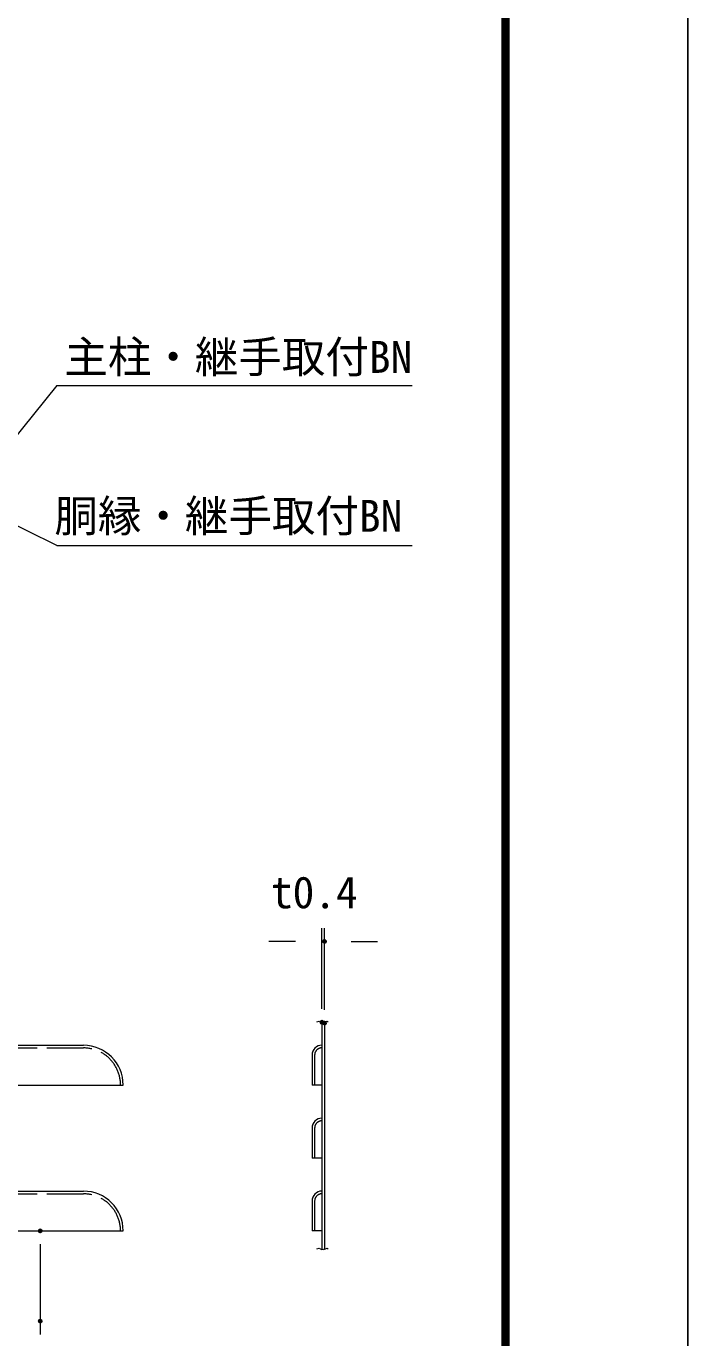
# Model space of a CAD drawing. Units: millimetres, scale not verified. Extents: x -4200 to 4200, y -2970 to 2970.
# Drawn here: x 3203 to 4200, y -985 to 993 of the extents above; entities that cross this region are included whole.
import ezdxf
from ezdxf.enums import TextEntityAlignment as Align

# ---------------------------------------------------------------- set-up
doc = ezdxf.new("R2010")
doc.units = ezdxf.units.MM
doc.header["$LTSCALE"] = 10
doc.header["$PDMODE"] = 32
doc.header["$PDSIZE"] = 5
doc.linetypes.add('DASHED', pattern=[7.5, 6, -1.5])
for name, color, linetype, lineweight in [('0-3_D-STR3', 3, 'Continuous', 13), ('0-5_D-STR-DIM', 7, 'Continuous', 13), ('0-8_D-STR2', 7, 'Continuous', 13), ('0-C_D-STR-TXT', 7, 'Continuous', 13), ('0-E_D-TTL', 2, 'Continuous', 25)]:
    doc.layers.add(name, color=color, linetype=linetype, lineweight=lineweight)
doc.layers.add('0-7_Defpoints', color=8, linetype='Continuous')
doc.styles.add('ＭＳ ゴシック', font='')
doc.styles.get('ＭＳ ゴシック').set_extended_font_data('MS Gothic')

msp = doc.modelspace()

# ---------------------------------------------------------------- linework, layer by layer
at = {"layer": '0-3_D-STR3', "linetype": 'DASHED'}
for p, q in [((3158.84, -547.62), (3288.84, -547.62)), ((3637.56, -558.51), (3637.56, -603.62)), ((3637.56, -668.51), (3637.56, -713.62)), ((3158.84, -767.62), (3288.84, -767.62)), ((3637.56, -778.51), (3637.56, -823.62))]:
    msp.add_line(p, q, dxfattribs=at)
for centre, radius, start, end in [((3288.84, -603.62), 56, 0, 90), ((3648.56, -558.51), 11, 90, 180), ((3648.56, -668.51), 11, 90, 180), ((3288.84, -823.62), 56, 0, 90), ((3648.56, -778.51), 11, 90, 180)]:
    msp.add_arc(centre, radius, start, end, dxfattribs=at)
at = {"layer": '0-5_D-STR-DIM'}
for p, q in [((3648.56, -488.92), (3648.56, -367.01)), ((3652.56, -490.15), (3652.56, -367.01)), ((3608.56, -387.01), (3568.56, -387.01)), ((3648.56, -387.01), (3652.56, -387.01)), ((3692.56, -387.01), (3732.56, -387.01)), ((3223.84, -843.62), (3223.84, -979.47))]:
    msp.add_line(p, q, dxfattribs=at)
for points in [[(3640.84, -508.26), (3644.47, -507.26), (3647.78, -509.07), (3653.3, -508.04), (3651.22, -509.34), (3656.19, -507.26), (3658.13, -508.04)], [(3640.84, -850.69), (3644.47, -849.69), (3647.78, -851.49), (3653.3, -850.46), (3651.22, -851.76), (3656.19, -849.69), (3658.13, -850.46)]]:
    msp.add_lwpolyline(points, dxfattribs=at)
at = {"layer": '0-7_Defpoints'}
for p in [(3652.56, -387.01), (3648.56, -508.92), (3652.56, -510.15), (3223.84, -823.62), (3223.84, -959.47)]:
    msp.add_point(p, dxfattribs=at)
at = {"layer": '0-8_D-STR2'}
for p, q in [((3648.56, -508.64), (3648.56, -851.06)), ((3652.56, -508.64), (3652.56, -851.06)), ((3158.84, -543.62), (3288.84, -543.62)), ((3633.56, -558.51), (3633.56, -603.62)), ((3098.84, -603.62), (3348.84, -603.62)), ((3648.56, -603.62), (3633.56, -603.62)), ((3633.56, -668.51), (3633.56, -713.62)), ((3648.56, -713.62), (3633.56, -713.62)), ((3158.84, -763.62), (3288.84, -763.62)), ((3633.56, -778.51), (3633.56, -823.62)), ((3098.84, -823.62), (3348.84, -823.62)), ((3648.56, -823.62), (3633.56, -823.62))]:
    msp.add_line(p, q, dxfattribs=at)
for centre, radius, start, end in [((3288.84, -603.62), 60, 0, 90), ((3648.56, -558.51), 15, 90, 180), ((3648.56, -668.51), 15, 90, 180), ((3288.84, -823.62), 60, 0, 90), ((3648.56, -778.51), 15, 90, 180)]:
    msp.add_arc(centre, radius, start, end, dxfattribs=at)
at = {"layer": '0-C_D-STR-TXT'}
for p, q in [((3248.58, 450.91), (3161.4, 343.01)), ((3248.58, 450.91), (3784.73, 450.91)), ((3248.58, 209.77), (3126.09, 270.07)), ((3248.58, 209.77), (3784.73, 209.77))]:
    msp.add_line(p, q, dxfattribs=at)
at = {"layer": '0-E_D-TTL'}
for points in [[(-4199.75, 2970.21), (4200.25, 2970.21), (4200.25, -2969.79), (-4199.75, -2969.79)], [(-3929.75, 2750.21), (3930.25, 2750.21), (3930.25, -2749.79), (-3929.75, -2749.79)], [(-3927.25, 2747.71), (3927.75, 2747.71), (3927.75, -2747.29), (-3927.25, -2747.29)], [(-3924.75, 2745.21), (3925.25, 2745.21), (3925.25, -2744.79), (-3924.75, -2744.79)], [(-3922.25, 2742.71), (3922.75, 2742.71), (3922.75, -2742.29), (-3922.25, -2742.29)], [(-3919.75, 2740.21), (3920.25, 2740.21), (3920.25, -2739.79), (-3919.75, -2739.79)]]:
    msp.add_lwpolyline(points, close=True, dxfattribs=at)

# ---------------------------------------------------------------- texts
at = {"layer": '0-5_D-STR-DIM', "style": 'ＭＳ ゴシック'}
msp.add_text('t0.4', height=48.09, dxfattribs=at).set_placement((3571.62, -351.49), align=Align.BOTTOM_LEFT)
at = {"layer": '0-C_D-STR-TXT', "style": 'ＭＳ ゴシック'}
for s, p in [('主柱・継手取付BN', (3260.13, 455.77)), ('胴縁・継手取付BN', (3245.11, 216.09))]:
    msp.add_text(s, height=48.09, dxfattribs=at).set_placement(p, align=Align.BOTTOM_LEFT)

doc.saveas('drawing.dxf')
